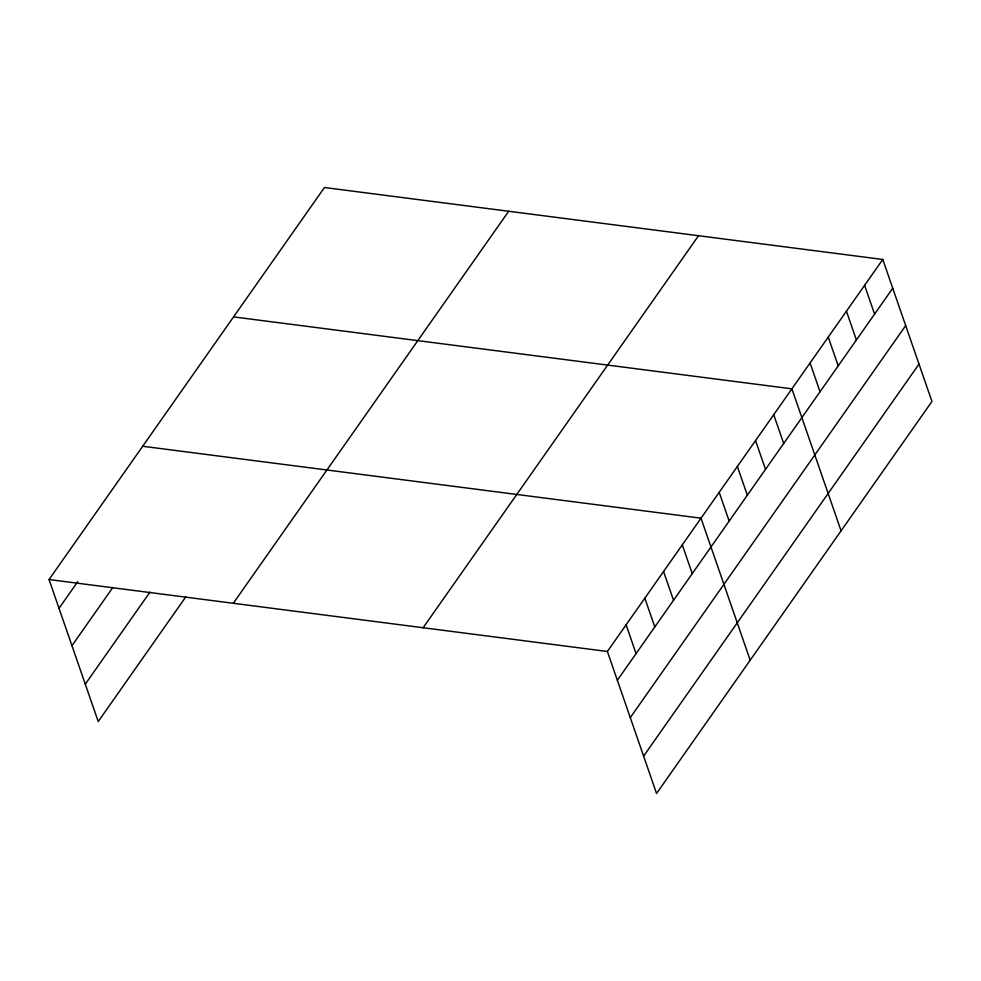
<?xml version="1.0" encoding="UTF-8"?>
<svg xmlns="http://www.w3.org/2000/svg" width="981" height="981" viewBox="0 0 981 981"><rect width="100%" height="100%" fill="white"/><g stroke="black" fill="none" stroke-linecap="round" stroke-linejoin="round"><path stroke-width="1.47" d="M185.899 596.73L98.223 721.538L49.05 579.538L324.453 187.518L882.777 259.462L931.95 401.462L656.547 793.482L607.386 651.482L882.777 259.462M59.019 608.318L77.744 581.659M71.956 645.682L112.815 587.521M85.286 684.174L149.983 592.083M233.294 603.278L508.698 211.258M423.13 627.742L698.533 235.722M617.343 680.262L892.747 288.242M630.28 717.626L905.684 325.606M643.61 756.118L919.013 364.098M233.564 316.888L791.9 388.832L841.073 530.831M142.686 446.257L701.01 518.189L750.183 660.188M49.05 579.538L607.386 651.482M864.604 285.336L874.574 314.116M846.431 311.21L856.388 339.99M828.246 337.084L838.215 365.864M810.073 362.958L820.042 391.738M773.727 414.705L783.684 443.473M755.542 440.579L765.511 469.347M737.369 466.453L747.338 495.221M719.196 492.327L729.153 521.095M682.285 544.847L692.255 573.627M663.561 571.506L673.53 600.286M644.836 598.165L654.805 626.945M626.111 624.823L636.068 653.604"/></g></svg>
